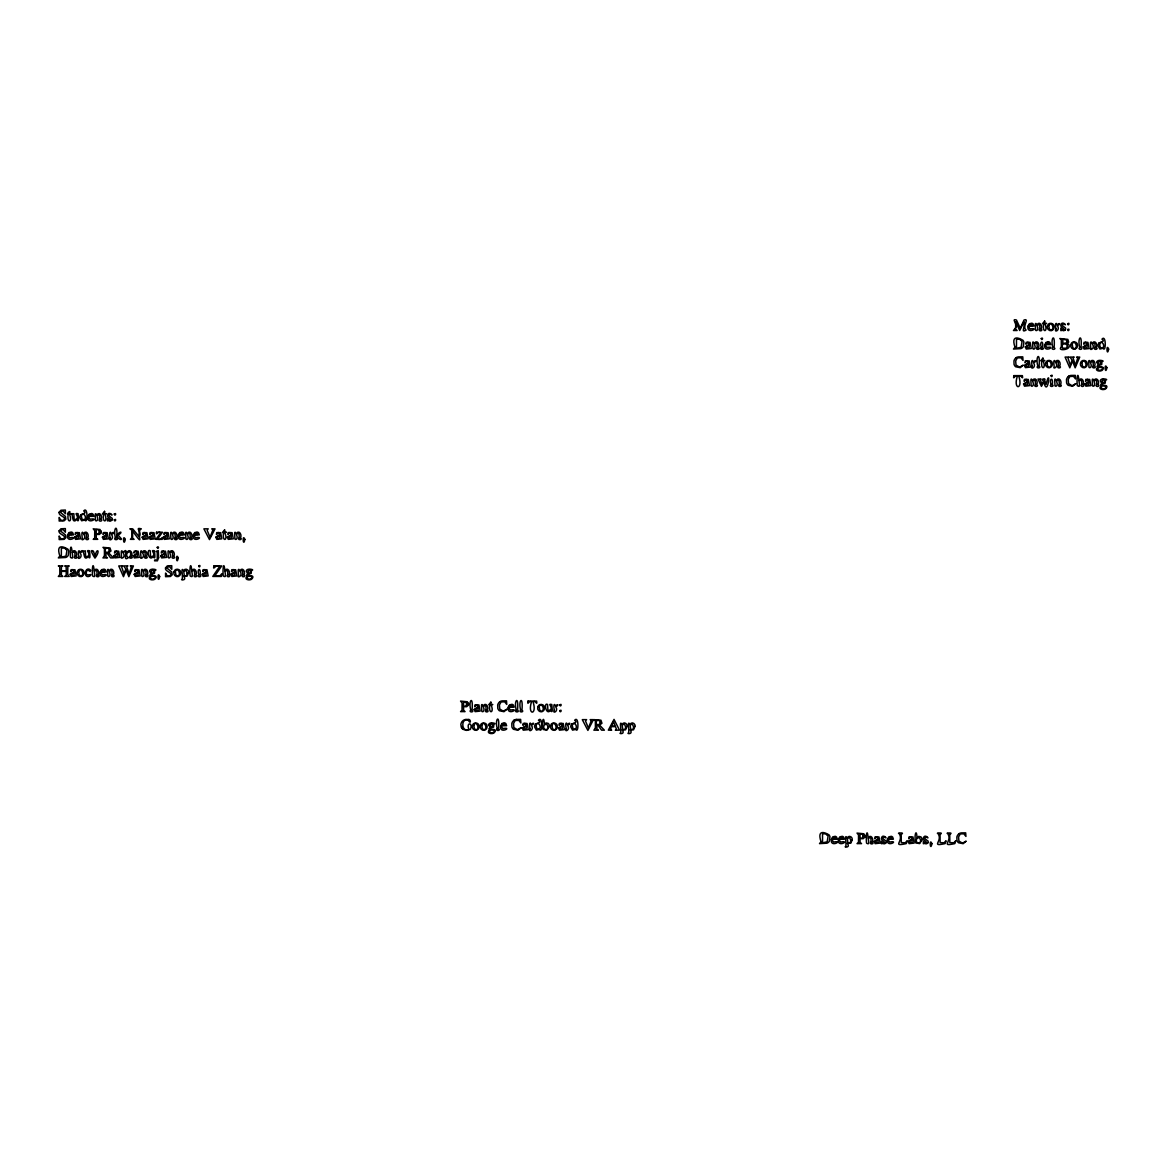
<?xml version="1.0" encoding="UTF-8"?>
<svg xmlns="http://www.w3.org/2000/svg" width="1167" height="1167" viewBox="0 0 1167 1167"><rect width="100%" height="100%" fill="white"/><g stroke="black" fill="none" stroke-linecap="round" stroke-linejoin="round"><path stroke-width="1.5" d="M101.033 532.896L100.056 529.512L93.214 528.826L94.731 530.693L94.687 538.22L93.214 539.344L97.736 539.344L96.278 538.293L96.219 534.428L99.37 534.442L101.033 532.896A3.093 3.093 0 0 0 101.106 530.854M468.361 705.16L467.383 701.775L460.557 701.09L462.059 702.957L462.015 710.484L460.557 711.607L465.064 711.607L463.605 710.557L463.547 706.691L466.698 706.706L468.361 705.16A3.093 3.093 0 0 0 468.434 703.117M864.835 837.162L863.872 833.778L857.03 833.092L858.533 834.945L858.504 842.486L857.03 843.61L861.538 843.61L860.079 842.559L860.035 838.679L863.172 838.708L864.835 837.162A3.093 3.093 0 0 0 864.907 835.12M111.872 520.103L112.105 519.738A2.042 2.042 0 0 0 112.192 518.265C110.442 517.287 105.934 513.349 110.734 514.355C114.716 517.302 108.575 509.935 107.437 515.537A1.75 1.75 0 0 0 108.327 517.141L111.055 519.899L109.202 520.424L107.466 518.381L107.466 520.92L111.872 520.103A2.553 2.553 0 0 1 109.917 521.022M1065.223 329.809L1065.456 329.444A2.042 2.042 0 0 0 1065.529 327.971C1063.793 326.993 1059.271 323.055 1064.085 324.061C1068.053 327.008 1061.912 319.641 1060.788 325.243A1.75 1.75 0 0 0 1061.678 326.848L1064.406 329.605L1062.553 330.13L1060.818 328.087L1060.818 330.626L1065.223 329.809A2.553 2.553 0 0 1 1063.254 330.728M885.841 842.924L886.059 842.545A2.042 2.042 0 0 0 886.147 841.071C884.396 840.094 879.889 836.156 884.703 837.162C888.671 840.109 882.529 832.742 881.391 838.358A1.75 1.75 0 0 0 882.281 839.948L885.009 842.72L883.156 843.23L881.421 841.188L881.421 843.726L885.841 842.924A2.553 2.553 0 0 1 883.871 843.829M927.765 842.924L927.998 842.545A2.042 2.042 0 0 0 928.086 841.071C926.335 840.094 921.828 836.156 926.627 837.162C930.61 840.109 924.468 832.742 923.33 838.358A1.75 1.75 0 0 0 924.22 839.948L926.948 842.72L925.095 843.23L923.36 841.188L923.36 843.726L927.765 842.924A2.553 2.553 0 0 1 925.81 843.829M516.281 719.441L520.642 719.397L520.876 722.971L518.79 720.345L515.231 720.477L513.538 723.482L513.874 727.552L517.346 729.711L521.124 727.697L518.119 730.236L513.509 729.302A5.281 5.281 0 0 1 511.905 726.881L511.817 723.555A5.85 5.85 0 0 1 512.736 721.542A5.033 5.033 0 0 1 514.297 720.112M462.92 729.302L466.669 730.396L470.359 729.463C473.408 722.14 465.91 721.979 468.857 729.287C461.14 733.27 460.586 716.815 468.478 720.447C471.045 725.407 471.264 718.128 467.471 719.485C464.845 718.916 462.103 720.52 461.228 723.044A5.587 5.587 0 0 0 460.848 725.057L462.92 729.302A5.295 5.295 0 0 1 461.14 726.866M71.347 513.699C73.288 514.851 71.727 524.654 76.789 519.519C79.414 523.706 78.277 516.806 78.072 513.699C73.025 512.619 79.414 515.887 76.789 519.052L74.192 519.753L73.842 513.699L69.48 513.699C71.581 508.214 65.381 515.201 68.197 514.239C66.548 523.939 73.069 522.262 69.48 514.239L71.143 513.699M826.528 834.39A4.07 4.07 0 0 1 828.059 836.418L827.17 841.801L822.531 842.851L822.531 833.909L825.011 833.763A3.88 3.88 0 0 1 827.17 834.93M959.332 833.574A5.033 5.033 0 0 0 957.786 835.003A5.85 5.85 0 0 0 956.867 837.002L956.955 840.342A5.281 5.281 0 0 0 958.545 842.764L963.169 843.697L966.159 841.144L962.396 843.172L958.909 841.013L958.574 836.943L960.281 833.938L963.84 833.807L965.926 836.433L965.678 832.844L961.331 832.888A5.237 5.237 0 0 0 958.749 833.982M1020.483 339.83A4.07 4.07 0 0 1 1022.015 341.873L1021.125 347.255L1016.486 348.291L1016.486 339.349L1018.966 339.203A3.88 3.88 0 0 1 1021.125 340.385M1016.428 357.554A5.033 5.033 0 0 0 1014.867 358.984A5.85 5.85 0 0 0 1013.963 360.997L1014.05 364.337A5.281 5.281 0 0 0 1015.64 366.759L1020.25 367.678L1023.255 365.14L1019.491 367.167L1016.005 364.994L1015.669 360.924L1017.361 357.919L1020.935 357.788L1023.021 360.413L1022.773 356.839L1018.412 356.883A5.237 5.237 0 0 0 1015.844 357.963M1068.972 376.11A5.033 5.033 0 0 0 1067.411 377.524A5.85 5.85 0 0 0 1066.492 379.538L1066.58 382.878A5.281 5.281 0 0 0 1068.184 385.3L1072.794 386.233L1075.799 383.68L1072.021 385.708L1068.549 383.535L1068.213 379.479L1069.906 376.474L1073.48 376.343L1075.551 378.954L1075.318 375.38L1070.956 375.424A5.237 5.237 0 0 0 1068.389 376.503M65.367 548.665A4.07 4.07 0 0 1 66.884 550.707L65.994 556.09L61.355 557.14L61.355 548.184L63.835 548.038A3.88 3.88 0 0 1 65.994 549.219M500.176 701.571A5.033 5.033 0 0 0 498.615 703.001A5.85 5.85 0 0 0 497.696 704.999L497.784 708.34A5.281 5.281 0 0 0 499.388 710.761L503.998 711.695L507.003 709.142L503.225 711.17L499.753 709.011L499.418 704.941L501.11 701.936L504.669 701.805L506.755 704.43L506.522 700.842L502.16 700.886A5.237 5.237 0 0 0 499.593 701.98M513.713 720.52A5.237 5.237 0 0 1 516.281 719.441M156.48 532.24C155.765 536.674 157.881 530.431 160.681 532.779L155.955 539.344L162.228 539.344C163.147 534.442 160.769 541.546 157.676 538.833L162.446 532.24L156.48 532.24M75.067 556.294C72.106 558.876 79.166 558.847 76.351 556.294C77.737 553.304 74.951 548.096 72.15 552.064C70.822 540.554 69.772 552.02 70.516 557.476C73.098 558.833 73.083 558.074 72.15 552.531L74.79 551.918L75.067 556.294M97.124 574.835C94.177 577.417 101.237 577.388 98.422 574.835C99.808 571.859 97.021 566.637 94.206 570.605C92.893 559.11 91.828 570.575 92.572 576.017C95.169 577.388 95.14 576.615 94.206 571.071L96.846 570.473L97.124 574.835M194.714 574.835C192.088 577.505 198.769 577.344 195.998 574.835C197.383 571.859 194.597 566.637 191.782 570.605C190.469 559.11 189.419 570.575 190.163 576.017C192.745 577.388 192.715 576.615 191.782 571.071L194.437 570.473L194.714 574.835M227.813 574.835C224.866 577.417 231.927 577.388 229.111 574.835C230.497 571.859 227.711 566.637 224.895 570.605C223.583 559.11 222.532 570.575 223.262 576.017C225.858 577.388 225.829 576.615 224.895 571.071L227.536 570.473L227.813 574.835M871.122 842.005C868.16 844.587 875.221 844.572 872.405 842.005C873.791 839.029 871.005 833.807 868.204 837.775C866.877 826.28 865.826 837.746 866.57 843.187C869.152 844.558 869.123 843.799 868.204 838.256L870.845 837.643L871.122 842.005M1081.853 384.541C1078.891 387.123 1085.966 387.094 1083.136 384.541C1084.537 381.565 1081.751 376.343 1078.935 380.311C1077.622 368.816 1076.557 380.282 1077.301 385.723C1079.883 387.094 1079.869 386.321 1078.935 380.778L1081.576 380.179L1081.853 384.541M130.281 556.294C127.072 558.818 134.555 558.862 131.565 556.294C133.198 553.143 129.931 548.096 127.203 552.093L125.409 550.576L122.943 552.093C120.464 548.082 121.397 554.092 121.558 557.184C119.457 559.183 126.999 558.176 122.943 552.472C129.435 548.286 121.82 562.698 128.414 557.622C122.739 554.092 132.702 547.25 130.281 556.294M901.187 834.361L901.289 842.632L905.256 842.764L907.211 840.765L906.307 843.61C891.004 846.863 904.513 841.319 899.071 833.457C896.139 833.15 905.884 832.086 901.187 834.361M940.048 834.361L940.135 842.632L944.103 842.764L946.058 840.765L945.153 843.61C929.866 846.863 943.359 841.319 937.932 833.457C935 833.15 944.745 832.086 940.048 834.361M949.748 834.361L949.85 842.632L953.818 842.764L955.773 840.765L954.869 843.61C939.566 846.863 953.074 841.319 947.633 833.457C944.716 833.15 954.446 832.086 949.748 834.361M86.548 537.739C83.557 540.336 90.734 540.292 87.831 537.739C89.378 534.69 86.343 529.57 83.601 533.538C81.238 529.599 81.894 535.332 82.273 538.395C80.085 541.488 87.613 539.023 83.601 533.99L86.3 533.421L86.548 537.739M99.808 519.198C96.817 521.795 103.994 521.751 101.091 519.198C102.638 516.15 99.603 511.015 96.861 514.997C94.177 510.956 95.577 517.171 95.388 520.249C95.344 521.62 99.516 521.27 96.861 515.449L99.545 514.88L99.808 519.198M112.134 574.835C109.479 577.519 116.277 577.344 113.418 574.835C114.979 571.786 111.944 566.651 109.202 570.634C106.518 566.593 107.918 572.807 107.729 575.885C107.67 577.257 111.857 576.906 109.202 571.086L111.886 570.517L112.134 574.835M145.277 556.294C142.286 558.891 149.449 558.833 146.546 556.294C148.107 553.246 145.073 548.111 142.33 552.079C139.967 548.14 140.624 553.873 141.003 556.936C138.815 560.029 146.342 557.563 142.33 552.545L145.014 551.962L145.277 556.294M146.123 574.835C143.133 577.432 150.31 577.388 147.407 574.835C148.968 571.786 145.919 566.651 143.191 570.634C140.507 566.593 141.907 572.807 141.718 575.885C141.659 577.257 145.846 576.906 143.191 571.086L145.875 570.517L146.123 574.835M172.643 556.294C169.988 558.978 176.771 558.789 173.927 556.294C175.488 553.246 172.439 548.111 169.696 552.079C167.027 548.052 168.427 554.252 168.238 557.345C168.179 558.701 172.366 558.366 169.696 552.545L172.395 551.962L172.643 556.294M175.269 537.739C172.278 540.336 179.455 540.292 176.553 537.739C178.113 534.69 175.065 529.57 172.322 533.538C169.653 529.497 171.038 535.711 170.849 538.789C170.805 540.161 174.992 539.825 172.322 533.99L175.021 533.421L175.269 537.739M190.279 537.739C187.289 540.336 194.451 540.292 191.548 537.739C193.109 534.69 190.075 529.57 187.333 533.538C184.649 529.497 186.049 535.711 185.859 538.789C185.801 540.161 189.988 539.825 187.333 533.99L190.017 533.421L190.279 537.739M239.264 537.739C236.274 540.336 243.451 540.292 240.548 537.739C242.109 534.69 239.06 529.57 236.317 533.538C233.648 529.497 235.048 535.711 234.859 538.789C234.8 540.161 238.987 539.825 236.317 533.99L239.016 533.421L239.264 537.739M242.824 574.835C239.848 577.432 247.01 577.388 244.107 574.835C245.668 571.786 242.634 566.651 239.891 570.634C237.528 566.695 238.185 572.428 238.564 575.491C236.361 578.569 243.903 576.104 239.891 571.086L242.576 570.517L242.824 574.835M486.114 710.003C483.459 712.687 490.257 712.512 487.398 710.003C488.958 706.954 485.91 701.834 483.182 705.802C480.498 701.761 481.898 707.975 481.708 711.053C481.65 712.424 485.837 712.089 483.182 706.254L485.866 705.685L486.114 710.003M1035.479 384.541C1032.489 387.138 1039.666 387.094 1036.763 384.541C1038.324 381.492 1035.289 376.358 1032.547 380.34C1029.863 376.299 1031.263 382.513 1031.074 385.591C1031.015 386.963 1035.202 386.613 1032.547 380.792L1035.231 380.223L1035.479 384.541M1037.259 347.445C1034.268 350.042 1041.431 349.998 1038.528 347.445C1040.089 344.396 1037.055 339.276 1034.312 343.244C1031.628 339.203 1033.028 345.417 1032.839 348.495C1032.78 349.867 1036.967 349.531 1034.312 343.696L1036.996 343.127L1037.259 347.445M1039.914 328.904C1036.923 331.501 1044.086 331.457 1041.183 328.904C1042.744 325.856 1039.709 320.721 1036.967 324.703C1034.283 320.662 1035.683 326.877 1035.494 329.955C1035.435 331.326 1039.622 330.976 1036.967 325.155L1039.651 324.586L1039.914 328.904M1058.454 366C1055.464 368.597 1062.641 368.539 1059.738 366C1061.299 362.952 1058.25 357.817 1055.508 361.785C1053.145 357.846 1053.816 363.579 1054.18 366.642C1051.992 369.735 1059.519 367.269 1055.508 362.251L1058.206 361.682L1058.454 366M1059.33 384.541C1056.339 387.138 1063.516 387.094 1060.613 384.541C1062.174 381.492 1059.125 376.358 1056.383 380.34C1053.713 376.299 1055.114 382.513 1054.924 385.591C1054.866 386.963 1059.053 386.613 1056.383 380.792L1059.082 380.223L1059.33 384.541M1093.333 366C1090.343 368.597 1097.52 368.539 1094.617 366C1096.178 362.952 1093.129 357.817 1090.386 361.785C1087.717 357.758 1089.103 363.958 1088.913 367.051C1088.869 368.407 1093.056 368.072 1090.386 362.251L1093.085 361.682L1093.333 366M1095.098 347.445C1092.108 350.042 1099.285 349.998 1096.382 347.445C1097.928 344.396 1094.894 339.276 1092.152 343.244C1089.788 339.305 1090.445 345.038 1090.824 348.102C1088.636 351.194 1096.163 348.729 1092.152 343.696L1094.85 343.127L1095.098 347.445M1096.863 384.541C1093.873 387.138 1101.05 387.094 1098.147 384.541C1099.708 381.492 1096.659 376.358 1093.917 380.34C1091.247 376.299 1092.648 382.513 1092.458 385.591C1092.4 386.963 1096.586 386.613 1093.917 380.792L1096.615 380.223L1096.863 384.541M528.024 701.09C527.309 706.516 528.622 700.083 531.539 701.746C527.032 715.531 537.564 715.59 533.027 701.746C535.901 700.054 537.374 706.487 536.616 701.09L528.024 701.09M1013.817 375.628C1013.102 381.04 1014.415 374.622 1017.332 376.285C1012.825 390.07 1023.357 390.128 1018.82 376.285C1021.694 374.592 1023.167 381.025 1022.409 375.628L1013.817 375.628M78.802 556.294C76.293 560.51 83.732 557.899 80.085 552.822C81.967 551.539 83.032 551.466 85.308 550.78L85.658 556.849L88.254 556.148C90.88 552.968 84.491 549.701 89.538 550.78C89.742 553.902 90.88 560.802 88.254 556.601C82.026 563.092 85.76 545.572 80.085 552.181C78.16 548.242 77.941 553.275 78.802 556.294M110.15 537.754C107.641 541.955 115.081 539.344 111.434 534.282C114.424 533.932 114.658 530.606 111.434 533.625C109.508 529.701 109.29 534.734 110.15 537.754M530.022 728.558C527.513 732.774 534.953 730.163 531.306 725.086C534.296 724.736 534.53 721.41 531.306 724.444C529.38 720.506 529.162 725.538 530.022 728.558M554.325 710.017C551.816 714.219 559.256 711.607 555.609 706.546C558.599 706.195 558.818 702.87 555.609 705.889C553.683 701.965 553.464 706.998 554.325 710.017M566.228 728.558C563.705 732.774 571.144 730.163 567.498 725.086C570.503 724.736 570.721 721.41 567.498 724.444C565.572 720.506 565.353 725.538 566.228 728.558M1032.168 366C1029.644 370.216 1037.084 367.605 1033.437 362.529C1036.442 362.193 1036.661 358.853 1033.437 361.887C1031.511 357.948 1031.292 362.981 1032.168 366M1056.004 328.919C1053.495 333.12 1060.934 330.509 1057.287 325.447C1060.292 325.097 1060.511 321.771 1057.287 324.791C1055.362 320.867 1055.143 325.885 1056.004 328.919M548.023 726.778C548.402 731.665 541.342 729.725 544.42 724.765L546.769 724.123L548.023 726.778M920.661 840.225C921.04 845.127 913.98 843.187 917.043 838.227L919.392 837.585L920.661 840.225M104.461 556.032L102.944 557.899L107.452 557.899L105.993 556.834L105.949 552.968L107.043 552.968L110.617 557.899L113.418 557.899L108.575 552.779L110.996 550.984L109.99 547.965L102.944 547.367L104.403 548.432L104.461 556.032M595.418 728.296L593.901 730.163L598.408 730.163L596.95 729.098L596.891 725.232L598 725.232L601.559 730.163L604.375 730.163L599.517 725.043L601.953 723.248L600.947 720.229L593.901 719.631L595.36 720.695L595.418 728.296M158.624 557.738L157.428 560.831L154.525 560.816L154.832 559.927L157.253 560.087L157.268 552.064L156.145 551.451L158.289 550.576L158.624 557.738M187.274 573.362L186.647 575.594L184.328 575.856L183.715 571.276L186.02 570.4L187.274 573.362M625.716 727.085L625.089 729.302L622.755 729.565L622.157 724.984L624.447 724.123L625.716 727.085M633.666 727.085L633.025 729.302L630.705 729.565L630.107 724.984L632.397 724.123L633.666 727.085M850.874 840.532L850.247 842.764L847.913 843.026L847.315 838.446L849.605 837.57L850.874 840.532M59.867 556.032L58.35 557.899L65.731 557.49A4.639 4.639 0 0 0 68.197 555.463L68.765 551.043A5.091 5.091 0 0 0 67.803 549.117C60.392 544.756 56.614 546.331 59.867 556.032M131.915 537.52L130.427 539.344L134.088 539.344L132.644 538.308L132.6 531.043C146.634 550.386 134.686 532.225 141.309 528.826C133.797 527.017 142.899 532.079 139.136 536.718L132.702 528.826L129.843 528.826L131.915 530.212L131.915 537.52M821.043 841.757L819.526 843.61L826.907 843.201A4.639 4.639 0 0 0 829.372 841.188L829.941 836.754A5.091 5.091 0 0 0 828.978 834.828C821.568 830.481 817.775 832.042 821.043 841.757M1014.954 328.686L1013.467 330.509L1017.128 330.509L1015.698 329.473L1015.64 321.654L1019.71 330.509L1024.028 321.654C1024.932 328.7 1020.746 332.785 1026.099 330.144C1021.752 326.6 1029.994 317.949 1024.028 319.991L1020.264 328.219L1016.442 319.991C1010.33 318.212 1018.995 324.674 1014.954 328.686M1014.984 347.197L1013.481 349.05L1020.848 348.641A4.639 4.639 0 0 0 1023.328 346.628L1023.897 342.194A5.091 5.091 0 0 0 1022.919 340.268C1015.523 335.921 1011.731 337.482 1014.984 347.197M59.853 574.572L58.35 576.44L62.858 576.44L61.443 575.637L61.34 571.378L66.242 571.378L66.183 575.346L64.725 576.44L69.232 576.44L67.73 574.572L67.817 566.754L69.232 565.922L64.725 565.922L66.14 566.724L66.242 570.794L61.34 570.794L61.443 566.754L62.858 565.922L58.35 565.922L59.75 566.724L59.853 574.572M81.282 516.208L82.273 519.694L84.812 519.461C87.233 516.179 82.215 511.292 81.282 516.208M536.018 725.553L537.01 729.054L539.548 728.821C541.969 725.524 536.951 720.652 536.018 725.553M572.209 725.553L573.201 729.054L575.739 728.821C578.161 725.524 573.143 720.652 572.209 725.553M1061.343 347.197C1056.456 351.121 1070.97 350.333 1069.103 345.228A2.392 2.392 0 0 0 1067.863 343.988L1066.901 343.681L1068.68 342.091L1067.849 339.378L1059.826 338.532L1061.284 339.597L1061.343 347.197M1099.533 344.455L1100.51 347.956L1103.048 347.708C1105.47 344.425 1100.466 339.553 1099.533 344.455M86.402 571.626C84.841 577.665 92.324 573.201 90.676 574.981A3.238 3.238 0 0 1 89.553 576.235C82.624 578.963 85.133 564.93 90.734 570.24L90.18 571.494L87.54 569.788L86.402 571.626M67.569 535.026C65.994 544.158 80.231 535.726 69.787 537.797A2.961 2.961 0 0 1 68.795 536.324L68.62 534.924L73.521 534.924L72.762 532.808A2.538 2.538 0 0 0 71.362 532.064L68.941 532.59L67.569 535.026M87.89 516.485C86.314 525.617 100.552 517.171 90.107 519.257A2.961 2.961 0 0 1 89.115 517.783L88.925 516.368L93.841 516.368L93.068 514.268A2.538 2.538 0 0 0 91.682 513.524L89.261 514.049L87.89 516.485M100.216 572.122C98.641 581.254 112.893 572.807 102.433 574.893A2.961 2.961 0 0 1 101.456 573.42L101.266 572.005L106.182 572.005L105.409 569.904A2.538 2.538 0 0 0 104.023 569.16L101.587 569.686L100.216 572.122M178.361 535.026C176.771 544.158 191.023 535.726 180.579 537.797A2.961 2.961 0 0 1 179.587 536.324L179.397 534.924L184.313 534.924L183.54 532.808A2.538 2.538 0 0 0 182.154 532.064L179.733 532.59L178.361 535.026M193.357 535.026C191.782 544.158 206.034 535.726 195.575 537.797A2.961 2.961 0 0 1 194.597 536.324L194.408 534.924L199.324 534.924L198.55 532.808A2.538 2.538 0 0 0 197.15 532.064L194.729 532.59L193.357 535.026M500.687 725.83C499.111 734.977 513.349 726.53 502.904 728.602A2.961 2.961 0 0 1 501.912 727.143L501.722 725.728L506.638 725.728L505.88 723.613A2.538 2.538 0 0 0 504.48 722.884L502.058 723.409L500.687 725.83M508.199 707.29C506.624 716.421 520.861 707.99 510.417 710.061A2.961 2.961 0 0 1 509.425 708.588L509.25 707.187L514.151 707.187L513.392 705.072A2.538 2.538 0 0 0 511.992 704.328L509.571 704.853L508.199 707.29M831.385 839.292C829.81 848.424 844.047 839.992 833.603 842.063A2.961 2.961 0 0 1 832.611 840.59L832.421 839.19L837.337 839.19L836.564 837.075A2.538 2.538 0 0 0 835.178 836.331L832.757 836.856L831.385 839.292M838.431 839.292C836.856 848.424 851.108 839.992 840.648 842.063A2.961 2.961 0 0 1 839.671 840.59L839.481 839.19L844.397 839.19L843.624 837.075A2.538 2.538 0 0 0 842.238 836.331L839.817 836.856L838.431 839.292M887.46 839.292C885.884 848.424 900.122 839.992 889.677 842.063A2.961 2.961 0 0 1 888.685 840.59L888.495 839.19L893.411 839.19L892.638 837.075A2.538 2.538 0 0 0 891.252 836.331L888.831 836.856L887.46 839.292M1027.996 326.191C1026.42 335.323 1040.658 326.877 1030.213 328.963A2.961 2.961 0 0 1 1029.221 327.489L1029.031 326.074L1033.947 326.074L1033.174 323.974A2.538 2.538 0 0 0 1031.788 323.23L1029.367 323.755L1027.996 326.191M1044.757 344.732C1043.181 353.864 1057.419 345.432 1046.974 347.503A2.961 2.961 0 0 1 1045.982 346.03L1045.807 344.63L1050.708 344.63L1049.95 342.514A2.538 2.538 0 0 0 1048.549 341.785L1046.128 342.296L1044.757 344.732M78.656 571.422L79.21 574.981L80.844 576.104A1.517 1.517 0 0 0 82.084 575.491C84.447 573.012 80.231 566.681 78.656 571.422M175.342 571.422L175.896 574.981L177.53 576.104A1.517 1.517 0 0 0 178.77 575.491C181.148 573.012 176.917 566.681 175.342 571.422M473.817 725.145L474.371 728.704L475.99 729.827A1.517 1.517 0 0 0 477.23 729.2C479.608 726.735 475.392 720.389 473.817 725.145M481.767 725.145L482.321 728.704L483.94 729.827A1.517 1.517 0 0 0 485.18 729.2C487.558 726.735 483.342 720.389 481.767 725.145M539.169 706.604L539.723 710.149L541.357 711.287A1.517 1.517 0 0 0 542.597 710.659C544.96 708.194 540.744 701.848 539.169 706.604M551.962 725.145L552.516 728.704L554.15 729.827A1.517 1.517 0 0 0 555.39 729.2C557.753 726.735 553.537 720.389 551.962 725.145M1048.812 325.505L1049.366 329.05L1050.986 330.173A1.517 1.517 0 0 0 1052.226 329.561C1054.603 327.081 1050.373 320.75 1048.812 325.505M1047.032 362.587L1047.587 366.146L1049.221 367.269A1.517 1.517 0 0 0 1050.46 366.642C1052.838 364.177 1048.608 357.831 1047.032 362.587M1072.21 344.046L1072.765 347.591L1074.384 348.729A1.517 1.517 0 0 0 1075.624 348.102C1078.002 345.636 1073.771 339.291 1072.21 344.046M1081.911 362.587L1082.465 366.146L1084.099 367.269A1.517 1.517 0 0 0 1085.339 366.642C1087.717 364.177 1083.487 357.831 1081.911 362.587M188.66 572.632L187.143 576.104L183.715 576.031C187.551 581.195 179.528 579.853 182.125 579.386C183.277 576.192 180.345 565.732 183.715 570.809C184.984 567.585 189.229 569.671 188.66 572.632M627.087 726.355L625.57 729.827L622.157 729.754C625.979 734.918 617.956 733.576 620.552 733.109C621.705 729.915 618.773 719.456 622.157 724.532C623.411 721.308 627.656 723.394 627.087 726.355M635.038 726.355L633.521 729.827L630.107 729.754C633.929 734.918 625.906 733.576 628.502 733.109C629.655 729.915 626.723 719.456 630.107 724.532C631.362 721.308 635.607 723.394 635.038 726.355M852.246 839.802L850.728 843.274L847.315 843.201C851.137 848.38 843.114 847.023 845.71 846.571C846.863 843.376 843.931 832.902 847.315 837.994C848.569 834.77 852.814 836.841 852.246 839.802M213.955 565.922C212.554 571.888 215.953 563.121 219.556 566.549L212.802 576.44L221.38 576.44L221.876 573.653L220.023 575.696L214.83 575.812L221.745 565.922L213.955 565.922M549.365 726.326L546.973 730.134L543.136 729.477C541.255 723.773 543.662 713.139 544.42 724.269L546.054 722.927L548.125 723.365A3.107 3.107 0 0 1 549.161 724.882L549.365 726.326M922.003 839.788L919.611 843.581L915.774 842.939C913.892 837.235 916.299 826.586 917.043 837.731L918.692 836.389L920.763 836.827A3.107 3.107 0 0 1 921.799 838.344L922.003 839.788M149.668 571.188L150.966 573.843L149.77 575.229L150.455 576.381C146.181 579.634 154.204 581.312 155.663 578.351C158.522 574.12 149.245 576.79 151.345 574.004L154.467 573.449L154.788 570.313C159.296 569.963 149.361 567.468 149.668 571.188M246.368 571.188L247.667 573.843L246.485 575.229L247.156 576.381C242.882 579.634 250.905 581.312 252.378 578.351C255.223 574.12 245.96 576.79 248.046 574.004L251.168 573.449L251.489 570.313C255.996 569.963 246.077 567.468 246.368 571.188M488.769 724.911L490.067 727.566L488.885 728.937L489.557 730.104C485.282 733.357 493.305 735.035 494.779 732.074C497.623 727.843 488.36 730.513 490.446 727.712L493.568 727.158L493.889 724.036C498.309 723.803 488.506 721.133 488.769 724.911M1096.863 362.353L1098.176 365.008L1096.98 366.38L1097.666 367.547C1093.377 370.8 1101.4 372.477 1102.873 369.516C1105.733 365.286 1096.455 367.955 1098.555 365.154L1101.677 364.6L1101.998 361.478C1106.418 361.245 1096.601 358.575 1096.863 362.353M1100.408 380.894L1101.706 383.549L1100.51 384.935L1101.196 386.087C1096.907 389.34 1104.945 391.018 1106.404 388.057C1109.263 383.826 1099.985 386.496 1102.086 383.71L1105.207 383.155L1105.528 380.019C1110.036 379.669 1100.102 377.174 1100.408 380.894M59.123 512.255C58.073 516.252 67.803 516.748 63.456 520.307A3.224 3.224 0 0 1 60.436 519.651L59.167 517.433L59.167 521.051L64.083 520.832L65.833 519.227L65.425 516.383L60.305 512.269L62.872 510.752L65.367 513.684L65.367 510.037L60.932 510.242L59.123 512.255M59.123 530.81C58.073 534.792 67.803 535.288 63.456 538.862A3.224 3.224 0 0 1 60.436 538.191L59.167 535.974L59.167 539.592L64.083 539.373L65.833 537.783L65.425 534.924L60.305 530.825L62.872 529.293L65.367 532.225L65.367 528.578L60.932 528.782L59.123 530.81M109.421 550.182C108.939 553.917 102.842 552.866 105.949 548.111L108.458 548.3L109.421 550.182M165.51 567.906C164.459 571.888 174.175 572.384 169.842 575.944A3.224 3.224 0 0 1 166.823 575.287L165.554 573.07L165.554 576.688L170.455 576.469L172.22 574.864L171.812 572.02L166.691 567.906L169.259 566.389L171.753 569.321L171.753 565.674L167.319 565.878L165.51 567.906M600.363 722.446C599.882 726.18 593.799 725.13 596.891 720.375L599.415 720.564L600.363 722.446M1067.484 346.307L1066.346 348.145L1062.831 348.291C1059.694 343.331 1066.93 342.383 1067.484 346.307M470.782 710.003C467.807 712.599 475.232 712.526 472.081 710.003C473.423 694.307 468.069 700.754 470.782 710.003M497.273 728.558C494.297 731.155 501.722 731.067 498.557 728.558C499.914 712.862 494.56 719.295 497.273 728.558M516.266 710.003C513.29 712.599 520.715 712.526 517.55 710.003C518.892 694.307 513.553 700.754 516.266 710.003M520.672 710.003C517.71 712.599 525.121 712.526 521.97 710.003C523.312 694.307 517.958 700.754 520.672 710.003M1037.813 366C1034.837 368.597 1042.262 368.509 1039.097 366C1040.453 350.304 1035.1 356.737 1037.813 366M1052.824 347.445C1049.848 350.042 1057.273 349.969 1054.107 347.445C1055.449 331.749 1050.11 338.197 1052.824 347.445M1079.767 347.445C1076.791 350.042 1084.216 349.969 1081.05 347.445C1082.407 331.749 1077.053 338.197 1079.767 347.445M153.869 571.932C150.178 578.146 151.36 564.42 153.869 571.932M250.569 571.932C246.879 578.146 248.06 564.42 250.569 571.932M492.97 725.655C489.279 731.869 490.461 718.143 492.97 725.655M1101.079 363.097C1097.388 369.312 1098.555 355.585 1101.079 363.097M1104.609 381.653C1100.919 387.852 1102.086 374.126 1104.609 381.653M198.813 574.835C195.779 577.388 203.131 577.388 200.097 574.835C201.176 566.491 196.523 568.971 198.813 574.835M1041.358 347.445C1038.309 349.998 1045.661 349.998 1042.642 347.445C1043.706 339.101 1039.053 341.595 1041.358 347.445M1051.059 384.541C1048.024 387.094 1055.376 387.094 1052.357 384.541C1053.422 376.197 1048.768 378.677 1051.059 384.541M70.18 574.266L71.143 576.469L76.161 575.929L74.951 569.744L71.085 569.686L70.793 571.611L72.762 569.598L74.09 571.728L70.18 574.266M74.6 537.185L75.563 539.373L80.567 538.833L79.371 532.663L75.505 532.59L75.213 534.515L77.182 532.502L78.51 534.632L74.6 537.185M102.419 537.185L103.382 539.373L108.4 538.833L107.189 532.663L103.323 532.59L103.032 534.515L105.001 532.502L106.328 534.632L102.419 537.185M113.899 555.725L114.862 557.914L119.88 557.374L118.669 551.203L114.804 551.13L114.512 553.07L116.481 551.043L117.809 553.187L113.899 555.725M133.33 555.725L134.293 557.914L139.296 557.374L138.1 551.203L134.22 551.13L133.928 553.07L135.912 551.043L137.225 553.187L133.33 555.725M134.176 574.266L135.139 576.469L140.157 575.929L138.946 569.744L135.08 569.686L134.788 571.611L136.758 569.598L138.085 571.728L134.176 574.266M142.155 537.185L143.118 539.373L148.121 538.833L146.925 532.663L143.045 532.59L142.753 534.515L144.737 532.502L146.05 534.632L142.155 537.185M149.216 537.185L150.178 539.373L155.182 538.833L153.971 532.663L150.105 532.59L149.814 534.515L151.798 532.502L153.11 534.632L149.216 537.185M160.696 555.725L161.659 557.914L166.677 557.374L165.466 551.203L161.6 551.13L161.309 553.07L163.278 551.043L164.605 553.187L160.696 555.725M163.322 537.185L164.284 539.373L169.303 538.833L168.092 532.663L164.226 532.59L163.934 534.515L165.904 532.502L167.231 534.632L163.322 537.185M202.197 574.266L203.16 576.469L208.164 575.929L206.953 569.744L203.087 569.686L202.795 571.611L204.779 569.598L206.092 571.728L202.197 574.266M215.851 537.185L216.814 539.373L221.818 538.833L220.607 532.663L216.741 532.59L216.449 534.515L218.433 532.502L219.746 534.632L215.851 537.185M227.317 537.185L228.28 539.373L233.298 538.833L232.087 532.663L228.221 532.59L227.93 534.515L229.899 532.502L231.226 534.632L227.317 537.185M230.891 574.266L231.854 576.469L236.857 575.929L235.646 569.744L231.781 569.686L231.489 571.611L233.473 569.598L234.786 571.728L230.891 574.266M474.167 709.448L475.129 711.637L480.148 711.097L478.937 704.926L475.071 704.853L474.779 706.779L476.749 704.766L478.076 706.896L474.167 709.448M522.291 727.989L523.254 730.177L528.272 729.638L527.061 723.467L523.195 723.394L522.904 725.334L524.873 723.307L526.2 725.451L522.291 727.989M558.497 727.989L559.46 730.177L564.463 729.638L563.253 723.467L559.387 723.394L559.095 725.334L561.079 723.307L562.392 725.451L558.497 727.989M874.185 841.451L875.148 843.639L880.151 843.099L878.955 836.929L875.09 836.856L874.798 838.781L876.767 836.768L878.08 838.898L874.185 841.451M908.174 841.451L909.137 843.639L914.14 843.099L912.944 836.929L909.064 836.856L908.772 838.781L910.756 836.768L912.069 838.898L908.174 841.451M1025.312 346.891L1026.274 349.079L1031.278 348.539L1030.082 342.369L1026.201 342.296L1025.91 344.221L1027.894 342.208L1029.206 344.338L1025.312 346.891M1024.436 365.431L1025.399 367.62L1030.403 367.094L1029.192 360.909L1025.326 360.836L1025.034 362.777L1027.018 360.749L1028.331 362.893L1024.436 365.431M1023.547 383.972L1024.509 386.175L1029.513 385.635L1028.302 379.45L1024.436 379.392L1024.145 381.317L1026.129 379.304L1027.441 381.434L1023.547 383.972M1083.151 346.891L1084.114 349.079L1089.117 348.539L1087.921 342.369L1084.055 342.296L1083.764 344.221L1085.733 342.208L1087.061 344.338L1083.151 346.891M1084.916 383.972L1085.879 386.175L1090.897 385.635L1089.686 379.45L1085.821 379.392L1085.529 381.317L1087.498 379.304L1088.826 381.434L1084.916 383.972M77.27 571.976C76.132 575.258 80.596 578.424 83.017 575.55A4.537 4.537 0 0 0 84.009 572.749C84.36 568.665 77.868 567.775 77.27 571.976M173.956 571.976C172.818 575.258 177.282 578.424 179.703 575.55A4.537 4.537 0 0 0 180.695 572.749C181.045 568.665 174.554 567.775 173.956 571.976M472.431 725.699C471.293 728.981 475.742 732.132 478.164 729.258A4.537 4.537 0 0 0 479.17 726.472C479.506 722.373 473.014 721.498 472.431 725.699M480.381 725.699C479.243 728.981 483.692 732.132 486.114 729.258A4.537 4.537 0 0 0 487.12 726.472C487.456 722.373 480.964 721.498 480.381 725.699M537.783 707.158C536.645 710.44 541.109 713.591 543.53 710.718A4.537 4.537 0 0 0 544.522 707.931C544.872 703.832 538.381 702.942 537.783 707.158M550.576 725.699C549.438 728.981 553.902 732.132 556.323 729.258A4.537 4.537 0 0 0 557.315 726.472C557.666 722.373 551.174 721.498 550.576 725.699M1047.426 326.045C1046.288 329.342 1050.738 332.493 1053.159 329.619A4.537 4.537 0 0 0 1054.166 326.818C1054.501 322.734 1048.01 321.844 1047.426 326.045M1045.647 363.141C1044.509 366.423 1048.973 369.574 1051.394 366.701A4.537 4.537 0 0 0 1052.386 363.914C1052.736 359.815 1046.245 358.94 1045.647 363.141M1070.825 344.601C1069.687 347.883 1074.136 351.034 1076.557 348.16A4.537 4.537 0 0 0 1077.564 345.374C1077.9 341.275 1071.408 340.385 1070.825 344.601M1080.525 363.141C1079.387 366.423 1083.851 369.574 1086.273 366.701A4.537 4.537 0 0 0 1087.265 363.914C1087.615 359.815 1081.123 358.94 1080.525 363.141M115.46 537.783C112.295 540.35 119.895 540.292 116.744 537.754C118.057 521.97 112.747 528.549 115.46 537.783M1067.178 341.275L1066.011 343.127L1062.831 343.258L1062.831 339.218L1066.755 340.049A1.955 1.955 0 0 1 1067.178 341.275M75.913 536.878L76.541 538.512L78.51 537.827L78.51 535.113L75.913 536.878M71.493 573.974L72.121 575.594L74.09 574.908L74.09 572.209L71.493 573.974M103.732 536.878L104.359 538.512L106.328 537.827L106.328 535.113L103.732 536.878M115.212 555.419L115.839 557.053L117.809 556.367L117.809 553.654L115.212 555.419M134.643 555.419L135.27 557.053L137.225 556.367L137.225 553.654L134.643 555.419M135.489 573.974L136.116 575.594L138.085 574.908L138.085 572.209L135.489 573.974M143.468 536.878L144.095 538.512L146.05 537.827L146.05 535.113L143.468 536.878M150.528 536.878L151.156 538.512L153.11 537.827L153.11 535.113L150.528 536.878M164.635 536.878L165.262 538.512L167.231 537.827L167.231 535.113L164.635 536.878M162.009 555.419L162.636 557.053L164.605 556.367L164.605 553.654L162.009 555.419M203.51 573.974L204.137 575.594L206.092 574.908L206.092 572.209L203.51 573.974M217.164 536.878L217.791 538.512L219.746 537.827L219.746 535.113L217.164 536.878M228.63 536.878L229.257 538.512L231.226 537.827L231.226 535.113L228.63 536.878M232.204 573.974L232.831 575.594L234.786 574.908L234.786 572.209L232.204 573.974M475.48 709.142L476.107 710.776L478.076 710.09L478.076 707.377L475.48 709.142M523.604 727.683L524.231 729.317L526.2 728.631L526.2 725.918L523.604 727.683M559.81 727.683L560.437 729.317L562.392 728.631L562.392 725.918L559.81 727.683M875.498 841.144L876.125 842.764L878.08 842.093L878.08 839.379L875.498 841.144M909.487 841.144L910.114 842.764L912.069 842.093L912.069 839.379L909.487 841.144M1026.624 346.584L1027.252 348.218L1029.206 347.533L1029.206 344.819L1026.624 346.584M1025.749 365.125L1026.377 366.759L1028.331 366.073L1028.331 363.36L1025.749 365.125M1024.859 383.68L1025.472 385.3L1027.441 384.614L1027.441 381.915L1024.859 383.68M1084.464 346.584L1085.091 348.218L1087.061 347.533L1087.061 344.819L1084.464 346.584M1086.229 383.68L1086.856 385.3L1088.826 384.614L1088.826 381.915L1086.229 383.68M99.472 531.889L98.247 533.975L96.219 533.975L96.219 529.599L98.393 529.745L99.472 531.889M466.8 704.153L465.575 706.239L463.547 706.239L463.547 701.863L465.735 702.009L466.8 704.153M863.288 836.156L862.048 838.242L860.035 838.242L860.035 833.865L862.209 834.011L863.288 836.156M131.448 566.856L129.114 574.004L126.736 566.899L127.859 565.922L123.76 565.922L125.788 568.971L124.038 574.004L121.631 566.841L122.652 565.922L118.757 565.922L123.483 576.688L126.138 569.948L128.851 576.688L133.432 565.922L130.296 565.922L131.448 566.856M1077.768 358.021L1075.42 365.154L1073.056 358.05L1074.18 357.073L1070.081 357.073L1072.108 360.136L1070.358 365.154L1067.936 358.006L1068.972 357.073L1065.077 357.073L1069.803 367.838L1072.458 361.114L1075.172 367.838L1079.752 357.073L1076.601 357.073L1077.768 358.021M1044.465 379.683L1046.099 384.322C1051.263 364.06 1047.806 399.42 1043.794 381.828L1041.431 386.365L1038.017 379.042L1041.008 379.042L1040.337 379.8L1041.985 384.483L1043.517 381.142C1039.651 378.327 1046.828 378.487 1044.465 379.683M610.487 728.835L611.639 730.163L608.328 730.163L614.032 719.397L619.502 730.163L615.359 730.163L616.424 729.229L615.476 726.633L611.406 726.633L610.487 728.835M93.433 551.393L95.213 556.192C96.467 547.206 101.077 550.343 94.979 558.118C91.901 553.406 89.64 548.534 93.433 551.393M125.263 539.431C123.542 548.169 122.462 532.881 125.263 539.431M159.675 576.513C157.895 585.367 157.064 569.875 159.675 576.513M178.245 557.972C176.465 566.812 175.633 551.335 178.245 557.972M244.866 539.431C243.086 548.271 242.255 532.779 244.866 539.431M931.908 843.697C930.128 852.537 929.297 837.045 931.908 843.697M1108.65 349.137C1106.87 357.977 1106.039 342.485 1108.65 349.137M1106.885 367.678C1105.164 376.43 1104.084 361.143 1106.885 367.678M212.905 529.862L210.06 537.199L207.113 530.314L208.178 528.826L203.889 528.826L209.491 539.592L215.034 528.826L211.781 528.826L212.905 529.862M591.304 720.666L588.46 728.004L585.513 721.118L586.593 719.631L582.289 719.631L587.891 730.396L593.434 719.631L590.181 719.631L591.304 720.666M114.278 519.826C114.906 523.224 117.123 517.856 114.278 519.826M157.224 547.338C157.793 550.474 159.85 545.529 157.224 547.338M198.726 565.878C199.294 568.985 201.322 564.099 198.726 565.878M559.752 710.645C560.379 714.044 562.596 708.661 559.752 710.645M1041.256 338.503C1041.839 341.61 1043.867 336.709 1041.256 338.503M1050.971 375.599C1051.54 378.692 1053.568 373.805 1050.971 375.599M1067.63 329.532C1068.257 332.931 1070.475 327.562 1067.63 329.532M114.293 514.005C114.92 517.404 117.123 512.05 114.293 514.005M559.766 704.81C560.393 708.209 562.611 702.855 559.766 704.81M1067.645 323.711C1068.257 327.11 1070.475 321.756 1067.645 323.711M68.809 533.669L68.62 534.471L71.902 534.471L70.764 532.633L68.809 533.669M89.115 515.128L88.925 515.916L92.222 515.916L91.084 514.093L89.115 515.128M101.456 570.765L101.266 571.553L104.549 571.553L103.425 569.729L101.456 570.765M179.587 533.669L179.397 534.471L182.694 534.471L181.556 532.633L179.587 533.669M194.597 533.669L194.408 534.471L197.69 534.471L196.567 532.633L194.597 533.669M501.927 724.488L501.722 725.276L505.019 725.276L503.881 723.438L501.927 724.488M509.439 705.933L509.25 706.735L512.532 706.735L511.394 704.897L509.439 705.933M832.611 837.935L832.421 838.737L835.718 838.737L834.58 836.899L832.611 837.935M839.671 837.935L839.481 838.737L842.778 838.737L841.64 836.899L839.671 837.935M888.685 837.935L888.495 838.737L891.792 838.737L890.654 836.899L888.685 837.935M1029.221 324.834L1029.031 325.622L1032.328 325.622L1031.19 323.799L1029.221 324.834M1045.997 343.375L1045.807 344.177L1049.089 344.177L1047.951 342.339L1045.997 343.375M150.339 577.184C151.229 582.654 161.017 574.835 150.879 576.44L150.339 577.184M247.039 577.184C248.177 582.581 257.44 575.039 247.594 576.44L247.039 577.184M489.44 730.892C490.578 736.304 499.841 728.762 489.994 730.163L489.44 730.892M1097.534 368.334C1098.439 373.805 1108.227 365.986 1098.089 367.605L1097.534 368.334M1101.079 386.89C1102.217 392.302 1111.48 384.745 1101.619 386.146L1101.079 386.89M119.297 532.881L116.744 535.39C117.488 538.6 121.397 540.584 121.514 538.994L118.013 534.997C122.725 532.75 120.741 531.029 119.297 532.881M613.477 721.804L611.639 726.064L615.257 726.064L613.477 721.804M104.563 511.35L102.404 513.976L103.527 514.239C101.865 523.939 108.385 522.262 104.797 514.239L106.46 513.699L104.797 513.699L104.563 511.35M224.604 529.906L222.43 532.531L223.568 532.779C221.905 542.495 228.426 540.802 224.837 532.779L226.5 532.24L224.837 532.24L224.604 529.906M490.869 702.169L488.71 704.795L489.834 705.043C488.185 714.758 494.691 713.066 491.117 705.043L492.78 704.503L491.117 704.503L490.869 702.169M1044.669 321.071L1042.496 323.682L1043.634 323.945C1041.971 333.645 1048.491 331.968 1044.903 323.945L1046.566 323.405L1044.903 323.405L1044.669 321.071M1042.904 358.152L1040.731 360.778L1041.854 361.041C1040.205 370.741 1046.726 369.049 1043.138 361.041L1044.801 360.486L1043.138 360.486L1042.904 358.152M80.771 514.749L80.363 515.391A4.449 4.449 0 0 0 79.808 517.55L81.632 520.774L84.812 520.001C87.729 525.077 88.065 505.69 83.718 510.913C87.248 513.29 82.988 513.553 80.771 514.749M535.507 724.094L535.099 724.751A4.449 4.449 0 0 0 534.544 726.895L536.368 730.134L539.548 729.36C542.465 734.422 542.801 715.05 538.454 720.258C541.984 722.65 537.724 722.913 535.507 724.094M571.713 724.094L571.29 724.751A4.449 4.449 0 0 0 570.751 726.895L572.559 730.134L575.739 729.36C578.657 734.422 578.992 715.05 574.66 720.258C578.19 722.65 573.916 722.913 571.713 724.094M1099.022 342.996L1098.599 343.652A4.449 4.449 0 0 0 1098.059 345.797L1099.868 349.035L1103.048 348.262C1105.98 353.324 1106.316 333.937 1101.969 339.159C1105.499 341.537 1101.24 341.814 1099.022 342.996M153.154 556.601C148.705 562.509 146.094 548.009 150.222 550.78L150.558 556.849L153.154 556.148C155.794 552.968 149.405 549.701 154.438 550.78C154.657 553.902 155.78 560.802 153.154 556.601M550.532 710.324C546.068 716.232 543.472 701.732 547.586 704.503L547.936 710.572L550.532 709.872C553.158 706.691 546.769 703.424 551.801 704.503C552.02 707.625 553.158 714.525 550.532 710.324"/></g></svg>
